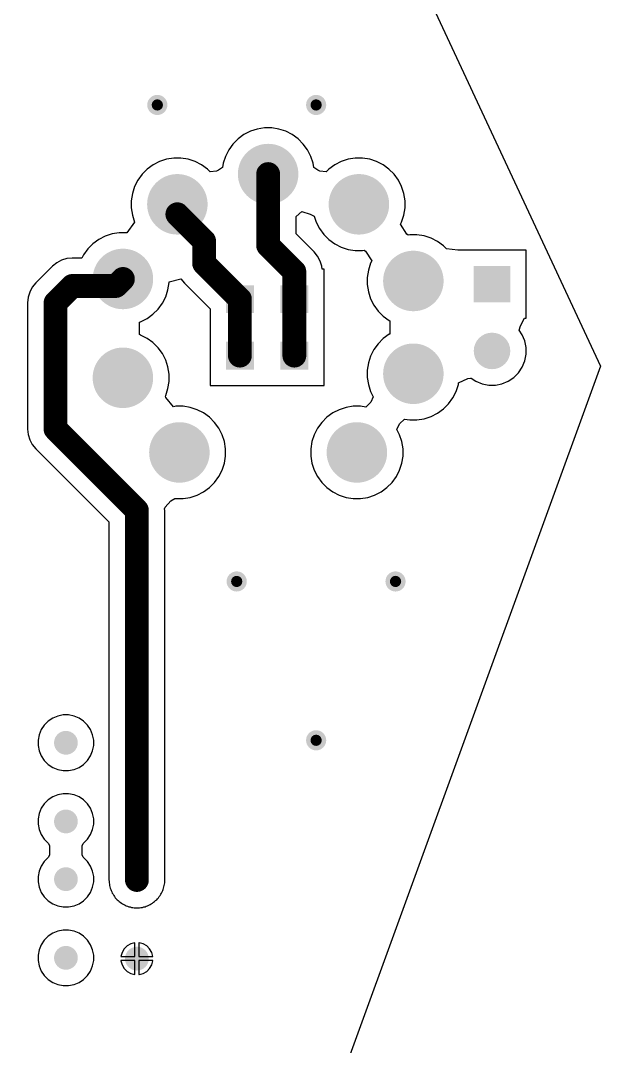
# Model space of a CAD drawing. Header units: inches. Extents: x 4.53 to 13.89, y 0.79 to 10.58.
# Drawn here: x 12.456 to 13.894, y 5.147 to 7.69 of the extents above; entities that cross this region are included whole.
import ezdxf

# ---------------------------------------------------------------- set-up
doc = ezdxf.new("R2010")
doc.units = ezdxf.units.IN
doc.header["$MEASUREMENT"] = 0
for name, color, linetype in [('Bottom Layer', 5, 'Continuous'), ('Pad Holes', 156, 'Continuous'), ('Via Holes', 16, 'Continuous')]:
    doc.layers.add(name, color=color, linetype=linetype)

# ---------------------------------------------------------------- blocks, each defined once
blk = doc.blocks.new('2_CONN_NC_18')
at = {"layer": 'Bottom Layer'}
h = blk.add_hatch(color=5, dxfattribs=at)
edge = h.paths.add_edge_path()
edge.add_arc((-0.1654, 0), 0.0453, 0, 360)
blk.add_hatch(color=5, dxfattribs=at).paths.add_polyline_path([(-0.0453, 0.0453), (0.0453, 0.0453), (0.0453, -0.0453), (-0.0453, -0.0453)])
at = {"layer": 'Pad Holes'}
h = blk.add_hatch(color=7, dxfattribs=at)
edge = h.paths.add_edge_path()
edge.add_arc((-0.1654, 0), 0.0354, 0, 360)
h = blk.add_hatch(color=7, dxfattribs=at)
edge = h.paths.add_edge_path()
edge.add_arc((0, 0), 0.0354, 0, 360)
blk = doc.blocks.new('RES_2W_VERTICAL_35')
at = {"layer": 'Bottom Layer'}
h = blk.add_hatch(color=5, dxfattribs=at)
edge = h.paths.add_edge_path()
edge.add_arc((0, 0), 0.0295, 0, 360)
h = blk.add_hatch(color=5, dxfattribs=at)
edge = h.paths.add_edge_path()
edge.add_arc((0.195, 0), 0.0295, 0, 360)
at = {"layer": 'Pad Holes'}
h = blk.add_hatch(color=7, dxfattribs=at)
edge = h.paths.add_edge_path()
edge.add_arc((0, 0), 0.0197, 0, 360)
h = blk.add_hatch(color=7, dxfattribs=at)
edge = h.paths.add_edge_path()
edge.add_arc((0.195, 0), 0.0197, 0, 360)
blk = doc.blocks.new('EL84_B_39')
at = {"layer": 'Bottom Layer'}
h = blk.add_hatch(color=5, dxfattribs=at)
edge = h.paths.add_edge_path()
edge.add_arc((-0.22, 0.31), 0.075, 0, 360)
h = blk.add_hatch(color=5, dxfattribs=at)
edge = h.paths.add_edge_path()
edge.add_arc((0.22, 0.31), 0.075, 0, 360)
h = blk.add_hatch(color=5, dxfattribs=at)
edge = h.paths.add_edge_path()
edge.add_arc((-0.36, 0.115), 0.075, 0, 360)
h = blk.add_hatch(color=5, dxfattribs=at)
edge = h.paths.add_edge_path()
edge.add_arc((0.36, 0.125), 0.075, 0, 360)
for points in [[(-0.0996, 0.1046), (-0.0304, 0.1046), (-0.0304, 0.0354), (-0.0996, 0.0354)], [(0.0354, 0.1046), (0.1046, 0.1046), (0.1046, 0.0354), (0.0354, 0.0354)], [(-0.0996, -0.0354), (-0.0304, -0.0354), (-0.0304, -0.1046), (-0.0996, -0.1046)], [(0.0354, -0.0354), (0.1046, -0.0354), (0.1046, -0.1046), (0.0354, -0.1046)]]:
    blk.add_hatch(color=5, dxfattribs=at).paths.add_polyline_path(points)
h = blk.add_hatch(color=5, dxfattribs=at)
edge = h.paths.add_edge_path()
edge.add_arc((-0.36, -0.115), 0.075, 0, 360)
h = blk.add_hatch(color=5, dxfattribs=at)
edge = h.paths.add_edge_path()
edge.add_arc((0.36, -0.12), 0.075, 0, 360)
h = blk.add_hatch(color=5, dxfattribs=at)
edge = h.paths.add_edge_path()
edge.add_arc((-0.225, -0.305), 0.075, 0, 360)
h = blk.add_hatch(color=5, dxfattribs=at)
edge = h.paths.add_edge_path()
edge.add_arc((0.225, -0.305), 0.075, 0, 360)
h = blk.add_hatch(color=5, dxfattribs=at)
edge = h.paths.add_edge_path()
edge.add_arc((0, -0.38), 0.075, 0, 360)
at = {"layer": 'Pad Holes'}
h = blk.add_hatch(color=7, dxfattribs=at)
edge = h.paths.add_edge_path()
edge.add_arc((-0.22, 0.31), 0.038, 0, 360)
h = blk.add_hatch(color=7, dxfattribs=at)
edge = h.paths.add_edge_path()
edge.add_arc((0.22, 0.31), 0.038, 0, 360)
h = blk.add_hatch(color=7, dxfattribs=at)
edge = h.paths.add_edge_path()
edge.add_arc((-0.36, 0.115), 0.038, 0, 360)
h = blk.add_hatch(color=7, dxfattribs=at)
edge = h.paths.add_edge_path()
edge.add_arc((0.36, 0.125), 0.038, 0, 360)
h = blk.add_hatch(color=7, dxfattribs=at)
edge = h.paths.add_edge_path()
edge.add_arc((-0.065, 0.07), 0.0222, 0, 360)
h = blk.add_hatch(color=7, dxfattribs=at)
edge = h.paths.add_edge_path()
edge.add_arc((0.07, 0.07), 0.0222, 0, 360)
h = blk.add_hatch(color=7, dxfattribs=at)
edge = h.paths.add_edge_path()
edge.add_arc((-0.065, -0.07), 0.0222, 0, 360)
h = blk.add_hatch(color=7, dxfattribs=at)
edge = h.paths.add_edge_path()
edge.add_arc((0.07, -0.07), 0.0222, 0, 360)
h = blk.add_hatch(color=7, dxfattribs=at)
edge = h.paths.add_edge_path()
edge.add_arc((-0.36, -0.115), 0.038, 0, 360)
h = blk.add_hatch(color=7, dxfattribs=at)
edge = h.paths.add_edge_path()
edge.add_arc((0.36, -0.12), 0.038, 0, 360)
h = blk.add_hatch(color=7, dxfattribs=at)
edge = h.paths.add_edge_path()
edge.add_arc((-0.225, -0.305), 0.038, 0, 360)
h = blk.add_hatch(color=7, dxfattribs=at)
edge = h.paths.add_edge_path()
edge.add_arc((0.225, -0.305), 0.038, 0, 360)
h = blk.add_hatch(color=7, dxfattribs=at)
edge = h.paths.add_edge_path()
edge.add_arc((0, -0.38), 0.038, 0, 360)
blk = doc.blocks.new('RES_2W_VERTICAL_83')
at = {"layer": 'Bottom Layer'}
h = blk.add_hatch(color=5, dxfattribs=at)
edge = h.paths.add_edge_path()
edge.add_arc((0, 0), 0.0295, 0, 360)
h = blk.add_hatch(color=5, dxfattribs=at)
edge = h.paths.add_edge_path()
edge.add_arc((0.195, 0), 0.0295, 0, 360)
at = {"layer": 'Pad Holes'}
h = blk.add_hatch(color=7, dxfattribs=at)
edge = h.paths.add_edge_path()
edge.add_arc((0, 0), 0.0197, 0, 360)
h = blk.add_hatch(color=7, dxfattribs=at)
edge = h.paths.add_edge_path()
edge.add_arc((0.195, 0), 0.0197, 0, 360)
blk = doc.blocks.new('RES_2W_VERTICAL_89')
at = {"layer": 'Bottom Layer'}
h = blk.add_hatch(color=5, dxfattribs=at)
edge = h.paths.add_edge_path()
edge.add_arc((0, 0), 0.0295, 0, 360)
h = blk.add_hatch(color=5, dxfattribs=at)
edge = h.paths.add_edge_path()
edge.add_arc((0.195, 0), 0.0295, 0, 360)
at = {"layer": 'Pad Holes'}
h = blk.add_hatch(color=7, dxfattribs=at)
edge = h.paths.add_edge_path()
edge.add_arc((0, 0), 0.0197, 0, 360)
h = blk.add_hatch(color=7, dxfattribs=at)
edge = h.paths.add_edge_path()
edge.add_arc((0.195, 0), 0.0197, 0, 360)

msp = doc.modelspace()

# ---------------------------------------------------------------- hatches: boundary and pattern name
at = {"layer": 'Bottom Layer'}
h = msp.add_hatch(color=5, dxfattribs=at)
edge = h.paths.add_edge_path()
edge.add_arc((12.7953, 7.4803), 0.025, 0, 360)
h = msp.add_hatch(color=5, dxfattribs=at)
edge = h.paths.add_edge_path()
edge.add_arc((13.189, 7.4803), 0.025, 0, 360)
h = msp.add_hatch(color=5, dxfattribs=at)
edge = h.paths.add_edge_path()
edge.add_arc((12.9921, 6.2992), 0.025, 0, 360)
h = msp.add_hatch(color=5, dxfattribs=at)
edge = h.paths.add_edge_path()
edge.add_arc((13.3858, 6.2992), 0.025, 0, 360)
h = msp.add_hatch(color=5, dxfattribs=at)
edge = h.paths.add_edge_path()
edge.add_arc((13.189, 5.9055), 0.025, 0, 360)
at = {"layer": 'Via Holes'}
h = msp.add_hatch(color=7, dxfattribs=at)
edge = h.paths.add_edge_path()
edge.add_arc((12.7953, 7.4803), 0.014, 0, 360)
h = msp.add_hatch(color=7, dxfattribs=at)
edge = h.paths.add_edge_path()
edge.add_arc((13.189, 7.4803), 0.014, 0, 360)
h = msp.add_hatch(color=7, dxfattribs=at)
edge = h.paths.add_edge_path()
edge.add_arc((12.9921, 6.2992), 0.014, 0, 360)
h = msp.add_hatch(color=7, dxfattribs=at)
edge = h.paths.add_edge_path()
edge.add_arc((13.3858, 6.2992), 0.014, 0, 360)
h = msp.add_hatch(color=7, dxfattribs=at)
edge = h.paths.add_edge_path()
edge.add_arc((13.189, 5.9055), 0.014, 0, 360)

# ---------------------------------------------------------------- linework, layer by layer
at = {"layer": 'Bottom Layer'}
for p, q in [((12.147, 10.579), (13.8939, 6.8329)), ((13.0101, 7.4068), (12.9955, 7.3962)), ((13.0261, 7.415), (13.0101, 7.4068)), ((13.0432, 7.4206), (13.0261, 7.415)), ((13.061, 7.4234), (13.0432, 7.4206)), ((13.079, 7.4234), (13.061, 7.4234)), ((13.0968, 7.4206), (13.079, 7.4234)), ((13.1139, 7.415), (13.0968, 7.4206)), ((13.1299, 7.4068), (13.1139, 7.415)), ((13.1445, 7.3962), (13.1299, 7.4068)), ((12.9828, 7.3835), (12.9722, 7.3689)), ((12.9955, 7.3962), (12.9828, 7.3835)), ((13.1572, 7.3835), (13.1445, 7.3962)), ((13.1678, 7.3689), (13.1572, 7.3835)), ((12.964, 7.3529), (12.9584, 7.3358)), ((12.9722, 7.3689), (12.964, 7.3529)), ((13.176, 7.3529), (13.1678, 7.3689)), ((13.1816, 7.3358), (13.176, 7.3529)), ((12.7851, 7.3318), (12.7705, 7.3212)), ((12.8011, 7.34), (12.7851, 7.3318)), ((12.8182, 7.3456), (12.8011, 7.34)), ((12.836, 7.3484), (12.8182, 7.3456)), ((12.854, 7.3484), (12.836, 7.3484)), ((12.8718, 7.3456), (12.854, 7.3484)), ((12.8889, 7.34), (12.8718, 7.3456)), ((12.9049, 7.3318), (12.8889, 7.34)), ((12.9195, 7.3212), (12.9049, 7.3318)), ((12.9567, 7.325), (12.9467, 7.3183)), ((12.9584, 7.3358), (12.9567, 7.325)), ((13.1833, 7.325), (13.1816, 7.3358)), ((13.1933, 7.3183), (13.1833, 7.325)), ((13.2351, 7.3318), (13.2205, 7.3212)), ((13.2511, 7.34), (13.2351, 7.3318)), ((13.2682, 7.3456), (13.2511, 7.34)), ((13.286, 7.3484), (13.2682, 7.3456)), ((13.304, 7.3484), (13.286, 7.3484)), ((13.3218, 7.3456), (13.304, 7.3484)), ((13.3389, 7.34), (13.3218, 7.3456)), ((13.3549, 7.3318), (13.3389, 7.34)), ((13.3695, 7.3212), (13.3549, 7.3318)), ((12.7578, 7.3085), (12.7472, 7.2939)), ((12.7705, 7.3212), (12.7578, 7.3085)), ((12.9261, 7.3146), (12.9195, 7.3212)), ((12.9418, 7.3164), (12.9261, 7.3146)), ((12.9467, 7.3183), (12.9418, 7.3164)), ((13.1982, 7.3164), (13.1933, 7.3183)), ((13.2139, 7.3146), (13.1982, 7.3164)), ((13.2205, 7.3212), (13.2139, 7.3146)), ((13.3822, 7.3085), (13.3695, 7.3212)), ((13.3928, 7.2939), (13.3822, 7.3085)), ((12.739, 7.2779), (12.7334, 7.2608)), ((12.7472, 7.2939), (12.739, 7.2779)), ((13.401, 7.2779), (13.3928, 7.2939)), ((13.4066, 7.2608), (13.401, 7.2779)), ((12.7334, 7.2608), (12.7306, 7.243)), ((13.4094, 7.243), (13.4066, 7.2608)), ((12.7306, 7.243), (12.7306, 7.225)), ((12.7306, 7.225), (12.7334, 7.2072)), ((13.4066, 7.2072), (13.4094, 7.225)), ((13.4094, 7.225), (13.4094, 7.243)), ((12.7334, 7.2072), (12.739, 7.1901)), ((13.1392, 7.2037), (13.1533, 7.2162)), ((13.1392, 7.1607), (13.1392, 7.2037)), ((13.1533, 7.2162), (13.1745, 7.2099)), ((13.1745, 7.2099), (13.1844, 7.2044)), ((13.1844, 7.2044), (13.189, 7.1901)), ((13.401, 7.1901), (13.4066, 7.2072)), ((12.739, 7.1901), (12.7195, 7.1633)), ((13.189, 7.1901), (13.1972, 7.1741)), ((13.1972, 7.1741), (13.2078, 7.1595)), ((13.3981, 7.1844), (13.401, 7.1901)), ((13.414, 7.1598), (13.3981, 7.1844)), ((12.6501, 7.1468), (12.6355, 7.1362)), ((12.6661, 7.155), (12.6501, 7.1468)), ((12.6832, 7.1606), (12.6661, 7.155)), ((12.701, 7.1634), (12.6832, 7.1606)), ((12.719, 7.1634), (12.701, 7.1634)), ((12.7195, 7.1633), (12.719, 7.1634)), ((13.184, 7.116), (13.1392, 7.1607)), ((13.2078, 7.1595), (13.2205, 7.1468)), ((13.2205, 7.1468), (13.2351, 7.1362)), ((13.417, 7.1577), (13.414, 7.1598)), ((13.421, 7.1584), (13.417, 7.1577)), ((13.439, 7.1584), (13.421, 7.1584)), ((13.4568, 7.1556), (13.439, 7.1584)), ((13.4739, 7.15), (13.4568, 7.1556)), ((13.4899, 7.1418), (13.4739, 7.15)), ((12.6228, 7.1235), (12.6122, 7.1089)), ((12.6355, 7.1362), (12.6228, 7.1235)), ((13.2351, 7.1362), (13.2511, 7.128)), ((13.2511, 7.128), (13.2682, 7.1224)), ((13.2682, 7.1224), (13.286, 7.1196)), ((13.5045, 7.1312), (13.4899, 7.1418)), ((13.5121, 7.1237), (13.5045, 7.1312)), ((13.5404, 7.1206), (13.5121, 7.1237)), ((13.7096, 7.1206), (13.5404, 7.1206)), ((13.5404, 7.1206), (13.5404, 7.1206)), ((13.7096, 6.9514), (13.7096, 7.1206)), ((12.5581, 7.0956), (12.5461, 7.0892)), ((12.5711, 7.0995), (12.5581, 7.0956)), ((12.5846, 7.1008), (12.5711, 7.0995)), ((12.608, 7.1008), (12.5846, 7.1008)), ((12.6122, 7.1089), (12.608, 7.1008)), ((13.1926, 7.1055), (13.184, 7.116)), ((13.199, 7.0935), (13.1926, 7.1055)), ((13.286, 7.1196), (13.304, 7.1196)), ((13.304, 7.1196), (13.308, 7.1203)), ((13.308, 7.1203), (13.311, 7.1182)), ((13.311, 7.1182), (13.3269, 7.0936)), ((12.5356, 7.0806), (12.494, 7.039)), ((12.5461, 7.0892), (12.5356, 7.0806)), ((13.2029, 7.0805), (13.199, 7.0935)), ((13.2036, 7.073), (13.2029, 7.0805)), ((13.209, 7.073), (13.2036, 7.073)), ((13.209, 6.925), (13.209, 7.073)), ((13.3184, 7.0708), (13.3156, 7.053)), ((13.324, 7.0879), (13.3184, 7.0708)), ((13.3269, 7.0936), (13.324, 7.0879)), ((12.8244, 7.0416), (12.8538, 7.0492)), ((12.8538, 7.0492), (12.8624, 7.0387)), ((13.3156, 7.053), (13.3156, 7.035)), ((12.4854, 7.0285), (12.479, 7.0165)), ((12.494, 7.039), (12.4854, 7.0285)), ((12.816, 7.0051), (12.8216, 7.0222)), ((12.8216, 7.0222), (12.8244, 7.04)), ((12.8244, 7.04), (12.8244, 7.0416)), ((12.8624, 7.0387), (12.926, 6.9751)), ((13.3156, 7.035), (13.3184, 7.0172)), ((12.4751, 7.0035), (12.4738, 6.99)), ((12.479, 7.0165), (12.4751, 7.0035)), ((12.8078, 6.9891), (12.816, 7.0051)), ((13.3184, 7.0172), (13.324, 7.0001)), ((13.324, 7.0001), (13.3322, 6.9841)), ((12.4738, 6.99), (12.4738, 6.677)), ((12.7845, 6.9618), (12.7972, 6.9745)), ((12.7972, 6.9745), (12.8078, 6.9891)), ((12.926, 6.9751), (12.926, 6.925)), ((13.3322, 6.9841), (13.3428, 6.9695)), ((13.3428, 6.9695), (13.3555, 6.9568)), ((12.7509, 6.942), (12.7539, 6.943)), ((12.7539, 6.943), (12.7699, 6.9512)), ((12.7699, 6.9512), (12.7845, 6.9618)), ((13.3555, 6.9568), (13.3701, 6.9462)), ((13.3701, 6.9462), (13.3713, 6.9456)), ((13.3713, 6.9456), (13.3713, 6.9124)), ((13.6952, 6.9326), (13.7058, 6.9514)), ((13.7058, 6.9514), (13.7096, 6.9514)), ((12.7509, 6.911), (12.7509, 6.942)), ((12.926, 6.925), (12.926, 6.785)), ((13.209, 6.785), (13.209, 6.925)), ((13.6926, 6.9218), (13.6952, 6.9326)), ((13.7, 6.9107), (13.6926, 6.9218)), ((12.7539, 6.91), (12.7509, 6.911)), ((12.7699, 6.9018), (12.7539, 6.91)), ((12.7845, 6.8912), (12.7699, 6.9018)), ((13.3555, 6.9012), (13.3428, 6.8885)), ((13.3701, 6.9118), (13.3555, 6.9012)), ((13.3713, 6.9124), (13.3701, 6.9118)), ((13.7064, 6.8953), (13.7, 6.9107)), ((13.7096, 6.879), (13.7064, 6.8953)), ((12.7972, 6.8785), (12.7845, 6.8912)), ((12.8078, 6.8639), (12.7972, 6.8785)), ((13.3322, 6.8739), (13.324, 6.8579)), ((13.3428, 6.8885), (13.3322, 6.8739)), ((13.7096, 6.8623), (13.7096, 6.879)), ((12.816, 6.8479), (12.8078, 6.8639)), ((12.8216, 6.8308), (12.816, 6.8479)), ((13.3184, 6.8408), (13.3156, 6.823)), ((13.324, 6.8579), (13.3184, 6.8408)), ((13.7, 6.8306), (13.7064, 6.846)), ((13.7064, 6.846), (13.7096, 6.8623)), ((13.8939, 6.8329), (11.6934, 0.7871)), ((12.8244, 6.813), (12.8216, 6.8308)), ((13.3156, 6.823), (13.3156, 6.805)), ((13.679, 6.8049), (13.6907, 6.8167)), ((13.6907, 6.8167), (13.7, 6.8306)), ((12.8216, 6.7772), (12.8244, 6.795)), ((12.8244, 6.795), (12.8244, 6.813)), ((13.3156, 6.805), (13.3184, 6.7872)), ((13.5416, 6.7872), (13.5423, 6.7919)), ((13.5423, 6.7919), (13.5649, 6.8021)), ((13.5649, 6.8021), (13.5715, 6.8035)), ((13.5715, 6.8035), (13.5732, 6.8034)), ((13.5732, 6.8034), (13.5849, 6.7956)), ((13.5849, 6.7956), (13.6003, 6.7893)), ((13.6497, 6.7893), (13.6651, 6.7956)), ((13.6651, 6.7956), (13.679, 6.8049)), ((12.816, 6.7601), (12.8216, 6.7772)), ((12.926, 6.785), (13.209, 6.785)), ((13.3184, 6.7872), (13.324, 6.7701)), ((13.324, 6.7701), (13.3306, 6.7571)), ((13.5278, 6.7541), (13.536, 6.7701)), ((13.536, 6.7701), (13.5416, 6.7872)), ((13.6003, 6.7893), (13.6167, 6.786)), ((13.6167, 6.786), (13.6333, 6.786)), ((13.6333, 6.786), (13.6497, 6.7893)), ((12.8152, 6.7585), (12.816, 6.7601)), ((12.8161, 6.7553), (12.8152, 6.7585)), ((12.835, 6.7324), (12.8161, 6.7553)), ((13.3243, 6.7433), (13.3122, 6.7313)), ((13.3306, 6.7571), (13.3243, 6.7433)), ((13.5045, 6.7268), (13.5172, 6.7395)), ((13.5172, 6.7395), (13.5278, 6.7541)), ((12.841, 6.7334), (12.835, 6.7324)), ((12.859, 6.7334), (12.841, 6.7334)), ((12.8768, 6.7306), (12.859, 6.7334)), ((12.8939, 6.725), (12.8768, 6.7306)), ((12.9099, 6.7168), (12.8939, 6.725)), ((12.9245, 6.7062), (12.9099, 6.7168)), ((13.2301, 6.7168), (13.2155, 6.7062)), ((13.2461, 6.725), (13.2301, 6.7168)), ((13.2632, 6.7306), (13.2461, 6.725)), ((13.281, 6.7334), (13.2632, 6.7306)), ((13.299, 6.7334), (13.281, 6.7334)), ((13.3122, 6.7313), (13.299, 6.7334)), ((13.4739, 6.708), (13.4899, 6.7162)), ((13.4899, 6.7162), (13.5045, 6.7268)), ((12.9372, 6.6935), (12.9245, 6.7062)), ((12.9478, 6.6789), (12.9372, 6.6935)), ((13.2028, 6.6935), (13.1922, 6.6789)), ((13.2155, 6.7062), (13.2028, 6.6935)), ((13.3894, 6.6759), (13.3957, 6.6897)), ((13.3957, 6.6897), (13.4078, 6.7017)), ((13.4078, 6.7017), (13.421, 6.6996)), ((13.421, 6.6996), (13.439, 6.6996)), ((13.439, 6.6996), (13.4568, 6.7024)), ((13.4568, 6.7024), (13.4739, 6.708)), ((12.4738, 6.677), (12.4751, 6.6635)), ((12.4751, 6.6635), (12.479, 6.6505)), ((12.956, 6.6629), (12.9478, 6.6789)), ((12.9616, 6.6458), (12.956, 6.6629)), ((13.184, 6.6629), (13.1784, 6.6458)), ((13.1922, 6.6789), (13.184, 6.6629)), ((13.396, 6.6629), (13.3894, 6.6759)), ((13.4016, 6.6458), (13.396, 6.6629)), ((12.479, 6.6505), (12.4854, 6.6385)), ((12.4854, 6.6385), (12.494, 6.628)), ((12.9644, 6.628), (12.9616, 6.6458)), ((13.1784, 6.6458), (13.1756, 6.628)), ((13.4044, 6.628), (13.4016, 6.6458)), ((12.494, 6.628), (12.6755, 6.4466)), ((12.9644, 6.61), (12.9644, 6.628)), ((13.1756, 6.628), (13.1756, 6.61)), ((13.4044, 6.61), (13.4044, 6.628)), ((12.956, 6.5751), (12.9616, 6.5922)), ((12.9616, 6.5922), (12.9644, 6.61)), ((13.1756, 6.61), (13.1784, 6.5922)), ((13.1784, 6.5922), (13.184, 6.5751)), ((13.396, 6.5751), (13.4016, 6.5922)), ((13.4016, 6.5922), (13.4044, 6.61)), ((12.9478, 6.5591), (12.956, 6.5751)), ((13.184, 6.5751), (13.1922, 6.5591)), ((13.3878, 6.5591), (13.396, 6.5751)), ((12.9245, 6.5318), (12.9372, 6.5445)), ((12.9372, 6.5445), (12.9478, 6.5591)), ((13.1922, 6.5591), (13.2028, 6.5445)), ((13.2028, 6.5445), (13.2155, 6.5318)), ((13.3645, 6.5318), (13.3772, 6.5445)), ((13.3772, 6.5445), (13.3878, 6.5591)), ((12.8768, 6.5074), (12.8939, 6.513)), ((12.8939, 6.513), (12.9099, 6.5212)), ((12.9099, 6.5212), (12.9245, 6.5318)), ((13.2155, 6.5318), (13.2301, 6.5212)), ((13.2301, 6.5212), (13.2461, 6.513)), ((13.2461, 6.513), (13.2632, 6.5074)), ((13.3168, 6.5074), (13.3339, 6.513)), ((13.3339, 6.513), (13.3499, 6.5212)), ((13.3499, 6.5212), (13.3645, 6.5318)), ((12.8148, 6.4832), (12.8284, 6.4987)), ((12.8284, 6.4987), (12.8385, 6.505)), ((12.8385, 6.505), (12.841, 6.5046)), ((12.841, 6.5046), (12.859, 6.5046)), ((12.859, 6.5046), (12.8768, 6.5074)), ((13.2632, 6.5074), (13.281, 6.5046)), ((13.281, 6.5046), (13.299, 6.5046)), ((13.299, 6.5046), (13.3168, 6.5074)), ((12.8135, 6.4796), (12.8148, 6.4832)), ((12.8139, 6.4753), (12.8135, 6.4796)), ((12.8139, 5.5593), (12.8139, 6.4753)), ((12.6755, 6.4466), (12.6755, 5.5593)), ((12.5248, 5.9528), (12.5152, 5.9432)), ((12.5361, 5.9603), (12.5248, 5.9528)), ((12.5486, 5.9655), (12.5361, 5.9603)), ((12.5619, 5.9682), (12.5486, 5.9655)), ((12.5755, 5.9682), (12.5619, 5.9682)), ((12.5888, 5.9655), (12.5755, 5.9682)), ((12.6013, 5.9603), (12.5888, 5.9655)), ((12.6126, 5.9528), (12.6013, 5.9603)), ((12.6222, 5.9432), (12.6126, 5.9528)), ((12.5076, 5.9319), (12.5024, 5.9194)), ((12.5152, 5.9432), (12.5076, 5.9319)), ((12.6298, 5.9319), (12.6222, 5.9432)), ((12.6349, 5.9194), (12.6298, 5.9319)), ((12.5024, 5.9194), (12.4998, 5.906)), ((12.4998, 5.906), (12.4998, 5.8925)), ((12.6376, 5.906), (12.6349, 5.9194)), ((12.6376, 5.8925), (12.6376, 5.906)), ((12.4998, 5.8925), (12.5024, 5.8792)), ((12.5024, 5.8792), (12.5076, 5.8666)), ((12.6298, 5.8666), (12.6349, 5.8792)), ((12.6349, 5.8792), (12.6376, 5.8925)), ((12.5076, 5.8666), (12.5152, 5.8553)), ((12.5152, 5.8553), (12.5248, 5.8457)), ((12.6126, 5.8457), (12.6222, 5.8553)), ((12.6222, 5.8553), (12.6298, 5.8666)), ((12.5248, 5.8457), (12.5361, 5.8382)), ((12.5361, 5.8382), (12.5486, 5.833)), ((12.5486, 5.833), (12.5619, 5.8304)), ((12.5619, 5.8304), (12.5755, 5.8304)), ((12.5755, 5.8304), (12.5888, 5.833)), ((12.5888, 5.833), (12.6013, 5.8382)), ((12.6013, 5.8382), (12.6126, 5.8457)), ((12.5619, 5.7732), (12.5486, 5.7705)), ((12.5755, 5.7732), (12.5619, 5.7732)), ((12.5888, 5.7705), (12.5755, 5.7732)), ((12.5152, 5.7482), (12.5076, 5.7369)), ((12.5248, 5.7578), (12.5152, 5.7482)), ((12.5361, 5.7653), (12.5248, 5.7578)), ((12.5486, 5.7705), (12.5361, 5.7653)), ((12.6013, 5.7653), (12.5888, 5.7705)), ((12.6126, 5.7578), (12.6013, 5.7653)), ((12.6222, 5.7482), (12.6126, 5.7578)), ((12.6298, 5.7369), (12.6222, 5.7482)), ((12.5024, 5.7244), (12.4998, 5.711)), ((12.5076, 5.7369), (12.5024, 5.7244)), ((12.6349, 5.7244), (12.6298, 5.7369)), ((12.6376, 5.711), (12.6349, 5.7244)), ((12.4998, 5.711), (12.4998, 5.6975)), ((12.4998, 5.6975), (12.5024, 5.6842)), ((12.6349, 5.6842), (12.6376, 5.6975)), ((12.6376, 5.6975), (12.6376, 5.711)), ((12.5024, 5.6842), (12.5076, 5.6716)), ((12.5076, 5.6716), (12.5152, 5.6603)), ((12.6222, 5.6603), (12.6298, 5.6716)), ((12.6298, 5.6716), (12.6349, 5.6842)), ((12.5152, 5.6603), (12.5248, 5.6507)), ((12.5248, 5.6507), (12.5258, 5.65)), ((12.5258, 5.65), (12.5281, 5.644)), ((12.6093, 5.644), (12.6116, 5.65)), ((12.6116, 5.65), (12.6126, 5.6507)), ((12.6126, 5.6507), (12.6222, 5.6603)), ((12.5281, 5.6216), (12.5258, 5.6155)), ((12.5281, 5.644), (12.5281, 5.6216)), ((12.6093, 5.6216), (12.6093, 5.644)), ((12.6116, 5.6155), (12.6093, 5.6216)), ((12.5152, 5.6052), (12.5076, 5.5939)), ((12.5248, 5.6148), (12.5152, 5.6052)), ((12.5258, 5.6155), (12.5248, 5.6148)), ((12.6126, 5.6148), (12.6116, 5.6155)), ((12.6222, 5.6052), (12.6126, 5.6148)), ((12.6298, 5.5939), (12.6222, 5.6052)), ((12.5024, 5.5814), (12.4998, 5.568)), ((12.5076, 5.5939), (12.5024, 5.5814)), ((12.6349, 5.5814), (12.6298, 5.5939)), ((12.6376, 5.568), (12.6349, 5.5814)), ((12.4998, 5.568), (12.4998, 5.5545)), ((12.4998, 5.5545), (12.5024, 5.5412)), ((12.6349, 5.5412), (12.6376, 5.5545)), ((12.6376, 5.5545), (12.6376, 5.568)), ((12.6755, 5.5593), (12.6758, 5.5559)), ((12.6758, 5.5559), (12.6758, 5.5525)), ((12.6758, 5.5525), (12.6765, 5.5491)), ((12.6765, 5.5491), (12.6768, 5.5458)), ((12.6768, 5.5458), (12.6778, 5.5425)), ((12.8116, 5.5425), (12.8126, 5.5458)), ((12.8126, 5.5458), (12.8129, 5.5491)), ((12.8129, 5.5491), (12.8136, 5.5525)), ((12.8136, 5.5559), (12.8139, 5.5593)), ((12.8136, 5.5525), (12.8136, 5.5559)), ((12.5024, 5.5412), (12.5076, 5.5286)), ((12.5076, 5.5286), (12.5152, 5.5173)), ((12.6222, 5.5173), (12.6298, 5.5286)), ((12.6298, 5.5286), (12.6349, 5.5412)), ((12.6778, 5.5425), (12.6784, 5.5392)), ((12.6784, 5.5392), (12.6797, 5.536)), ((12.6797, 5.536), (12.6807, 5.5328)), ((12.6807, 5.5328), (12.6823, 5.5298)), ((12.6823, 5.5298), (12.6836, 5.5266)), ((12.6836, 5.5266), (12.6855, 5.5238)), ((12.6855, 5.5238), (12.6871, 5.5208)), ((12.6871, 5.5208), (12.6893, 5.5182)), ((12.8001, 5.5182), (12.8023, 5.5208)), ((12.8023, 5.5208), (12.8039, 5.5238)), ((12.8039, 5.5238), (12.8058, 5.5266)), ((12.8058, 5.5266), (12.8071, 5.5298)), ((12.8071, 5.5298), (12.8087, 5.5328)), ((12.8087, 5.5328), (12.8096, 5.536)), ((12.8096, 5.536), (12.8109, 5.5392)), ((12.8109, 5.5392), (12.8116, 5.5425)), ((12.5152, 5.5173), (12.5248, 5.5077)), ((12.5248, 5.5077), (12.5361, 5.5002)), ((12.5361, 5.5002), (12.5486, 5.495)), ((12.5486, 5.495), (12.5619, 5.4924)), ((12.5755, 5.4924), (12.5888, 5.495)), ((12.5888, 5.495), (12.6013, 5.5002)), ((12.6013, 5.5002), (12.6126, 5.5077)), ((12.6126, 5.5077), (12.6222, 5.5173)), ((12.6893, 5.5182), (12.6912, 5.5153)), ((12.6912, 5.5153), (12.6936, 5.5129)), ((12.6936, 5.5129), (12.6957, 5.5103)), ((12.6957, 5.5103), (12.6984, 5.5081)), ((12.6984, 5.5081), (12.7008, 5.5057)), ((12.7008, 5.5057), (12.7036, 5.5039)), ((12.7036, 5.5039), (12.7062, 5.5017)), ((12.7062, 5.5017), (12.7092, 5.5001)), ((12.7092, 5.5001), (12.7121, 5.4982)), ((12.7121, 5.4982), (12.7152, 5.4969)), ((12.7152, 5.4969), (12.7182, 5.4953)), ((12.7182, 5.4953), (12.7215, 5.4943)), ((12.7215, 5.4943), (12.7246, 5.493)), ((12.7246, 5.493), (12.7279, 5.4923)), ((12.7615, 5.4923), (12.7648, 5.493)), ((12.7648, 5.493), (12.7679, 5.4943)), ((12.7679, 5.4943), (12.7712, 5.4953)), ((12.7712, 5.4953), (12.7742, 5.4969)), ((12.7742, 5.4969), (12.7773, 5.4982)), ((12.7773, 5.4982), (12.7802, 5.5001)), ((12.7802, 5.5001), (12.7832, 5.5017)), ((12.7832, 5.5017), (12.7858, 5.5039)), ((12.7858, 5.5039), (12.7886, 5.5057)), ((12.7886, 5.5057), (12.791, 5.5081)), ((12.791, 5.5081), (12.7937, 5.5103)), ((12.7937, 5.5103), (12.7958, 5.5129)), ((12.7958, 5.5129), (12.7982, 5.5153)), ((12.7982, 5.5153), (12.8001, 5.5182)), ((12.5619, 5.4924), (12.5755, 5.4924)), ((12.7279, 5.4923), (12.7312, 5.4914)), ((12.7312, 5.4914), (12.7346, 5.491)), ((12.7346, 5.491), (12.7379, 5.4904)), ((12.7379, 5.4904), (12.7413, 5.4904)), ((12.7413, 5.4904), (12.7447, 5.49)), ((12.7447, 5.49), (12.7481, 5.4904)), ((12.7481, 5.4904), (12.7515, 5.4904)), ((12.7515, 5.4904), (12.7548, 5.491)), ((12.7548, 5.491), (12.7582, 5.4914)), ((12.7582, 5.4914), (12.7615, 5.4923)), ((12.5248, 5.4198), (12.5152, 5.4102)), ((12.5361, 5.4273), (12.5248, 5.4198)), ((12.5486, 5.4325), (12.5361, 5.4273)), ((12.5619, 5.4352), (12.5486, 5.4325)), ((12.5755, 5.4352), (12.5619, 5.4352)), ((12.5888, 5.4325), (12.5755, 5.4352)), ((12.6013, 5.4273), (12.5888, 5.4325)), ((12.6126, 5.4198), (12.6013, 5.4273)), ((12.6222, 5.4102), (12.6126, 5.4198)), ((12.5076, 5.3989), (12.5024, 5.3864)), ((12.5152, 5.4102), (12.5076, 5.3989)), ((12.6298, 5.3989), (12.6222, 5.4102)), ((12.6349, 5.3864), (12.6298, 5.3989)), ((12.7204, 5.3959), (12.7131, 5.3885)), ((12.7294, 5.4011), (12.7204, 5.3959)), ((12.7395, 5.4038), (12.7294, 5.4011)), ((12.7397, 5.4038), (12.7395, 5.4038)), ((12.7397, 5.3693), (12.7397, 5.4038)), ((12.7499, 5.4038), (12.7497, 5.4038)), ((12.7497, 5.4038), (12.7497, 5.3693)), ((12.76, 5.4011), (12.7499, 5.4038)), ((12.769, 5.3959), (12.76, 5.4011)), ((12.7763, 5.3885), (12.769, 5.3959)), ((12.5024, 5.3864), (12.4998, 5.373)), ((12.4998, 5.373), (12.4998, 5.3595)), ((12.6376, 5.373), (12.6349, 5.3864)), ((12.6376, 5.3595), (12.6376, 5.373)), ((12.7079, 5.3795), (12.7052, 5.3695)), ((12.7052, 5.3695), (12.7052, 5.3693)), ((12.7052, 5.3693), (12.7397, 5.3693)), ((12.7131, 5.3885), (12.7079, 5.3795)), ((12.7497, 5.3693), (12.7842, 5.3693)), ((12.7815, 5.3795), (12.7763, 5.3885)), ((12.7842, 5.3695), (12.7815, 5.3795)), ((12.7842, 5.3693), (12.7842, 5.3695)), ((12.4998, 5.3595), (12.5024, 5.3462)), ((12.5024, 5.3462), (12.5076, 5.3336)), ((12.6298, 5.3336), (12.6349, 5.3462)), ((12.6349, 5.3462), (12.6376, 5.3595)), ((12.7397, 5.3593), (12.7052, 5.3593)), ((12.7052, 5.3593), (12.7052, 5.3591)), ((12.7052, 5.3591), (12.7079, 5.349)), ((12.7079, 5.349), (12.7131, 5.34)), ((12.7397, 5.3247), (12.7397, 5.3593)), ((12.7842, 5.3593), (12.7497, 5.3593)), ((12.7497, 5.3593), (12.7497, 5.3247)), ((12.7763, 5.34), (12.7815, 5.349)), ((12.7815, 5.349), (12.7842, 5.3591)), ((12.7842, 5.3591), (12.7842, 5.3593)), ((12.5076, 5.3336), (12.5152, 5.3223)), ((12.5152, 5.3223), (12.5248, 5.3127)), ((12.6126, 5.3127), (12.6222, 5.3223)), ((12.6222, 5.3223), (12.6298, 5.3336)), ((12.7131, 5.34), (12.7204, 5.3326)), ((12.7204, 5.3326), (12.7294, 5.3274)), ((12.7294, 5.3274), (12.7395, 5.3247)), ((12.7395, 5.3247), (12.7397, 5.3247)), ((12.7497, 5.3247), (12.7499, 5.3247)), ((12.7499, 5.3247), (12.76, 5.3274)), ((12.76, 5.3274), (12.769, 5.3326)), ((12.769, 5.3326), (12.7763, 5.34)), ((12.5248, 5.3127), (12.5361, 5.3052)), ((12.5361, 5.3052), (12.5486, 5.3)), ((12.5486, 5.3), (12.5619, 5.2974)), ((12.5619, 5.2974), (12.5755, 5.2974)), ((12.5755, 5.2974), (12.5888, 5.3)), ((12.5888, 5.3), (12.6013, 5.3052)), ((12.6013, 5.3052), (12.6126, 5.3127))]:
    msp.add_line(p, q, dxfattribs=at)
for points in [[(13.07, 7.132, 0.0591, 0.0591, 0), (13.07, 7.309, 0.0591, 0.0591, 0)], [(12.845, 7.2094, 0.0591, 0.0591, 0), (12.9114, 7.143, 0.0591, 0.0591, 0)], [(12.9114, 7.0876, 0.0591, 0.0591, 0), (12.9114, 7.143, 0.0591, 0.0591, 0)], [(13.07, 7.132, 0.0591, 0.0591, 0), (13.135, 7.067, 0.0591, 0.0591, 0)], [(12.9114, 7.0876, 0.0591, 0.0591, 0), (13, 6.999, 0.0591, 0.0591, 0)], [(13.135, 6.999, 0.0591, 0.0591, 0), (13.135, 7.067, 0.0591, 0.0591, 0)], [(12.6926, 7.0316, 0.0591, 0.0591, 0), (12.71, 7.049, 0.0591, 0.0591, 0)], [(12.543, 6.99, 0.0591, 0.0591, 0), (12.5846, 7.0316, 0.0591, 0.0591, 0)], [(12.5846, 7.0316, 0.0591, 0.0591, 0), (12.6926, 7.0316, 0.0591, 0.0591, 0)], [(12.543, 6.677, 0.0591, 0.0591, 0), (12.543, 6.99, 0.0591, 0.0591, 0)], [(13, 6.859, 0.0591, 0.0591, 0), (13, 6.999, 0.0591, 0.0591, 0)], [(13.135, 6.859, 0.0591, 0.0591, 0), (13.135, 6.999, 0.0591, 0.0591, 0)], [(12.543, 6.677, 0.0591, 0.0591, 0), (12.7447, 6.4753, 0.0591, 0.0591, 0)], [(12.7447, 5.5593, 0.0591, 0.0591, 0), (12.7447, 6.4753, 0.0591, 0.0591, 0)]]:
    msp.add_lwpolyline(points, format="xyseb", dxfattribs=at)
for points in [[(13.0552, 7.309, 0.0295, 0.0295, 1), (13.0848, 7.309, 0.0295, 0.0295, 1)], [(12.8302, 7.2094, 0.0295, 0.0295, 1), (12.8598, 7.2094, 0.0295, 0.0295, 1)], [(12.8966, 7.143, 0.0295, 0.0295, 1), (12.9261, 7.143, 0.0295, 0.0295, 1)], [(12.8966, 7.143, 0.0295, 0.0295, 1), (12.9261, 7.143, 0.0295, 0.0295, 1)], [(13.0552, 7.132, 0.0295, 0.0295, 1), (13.0848, 7.132, 0.0295, 0.0295, 1)], [(13.0552, 7.132, 0.0295, 0.0295, 1), (13.0848, 7.132, 0.0295, 0.0295, 1)], [(12.8966, 7.0876, 0.0295, 0.0295, 1), (12.9261, 7.0876, 0.0295, 0.0295, 1)], [(12.8966, 7.0876, 0.0295, 0.0295, 1), (12.9261, 7.0876, 0.0295, 0.0295, 1)], [(13.1202, 7.067, 0.0295, 0.0295, 1), (13.1498, 7.067, 0.0295, 0.0295, 1)], [(13.1202, 7.067, 0.0295, 0.0295, 1), (13.1498, 7.067, 0.0295, 0.0295, 1)], [(12.6952, 7.049, 0.0295, 0.0295, 1), (12.7248, 7.049, 0.0295, 0.0295, 1)], [(12.5698, 7.0316, 0.0295, 0.0295, 1), (12.5994, 7.0316, 0.0295, 0.0295, 1)], [(12.5698, 7.0316, 0.0295, 0.0295, 1), (12.5994, 7.0316, 0.0295, 0.0295, 1)], [(12.6778, 7.0316, 0.0295, 0.0295, 1), (12.7074, 7.0316, 0.0295, 0.0295, 1)], [(12.6778, 7.0316, 0.0295, 0.0295, 1), (12.7074, 7.0316, 0.0295, 0.0295, 1)], [(12.5282, 6.99, 0.0295, 0.0295, 1), (12.5578, 6.99, 0.0295, 0.0295, 1)], [(12.5282, 6.99, 0.0295, 0.0295, 1), (12.5578, 6.99, 0.0295, 0.0295, 1)], [(12.9852, 6.999, 0.0295, 0.0295, 1), (13.0148, 6.999, 0.0295, 0.0295, 1)], [(12.9852, 6.999, 0.0295, 0.0295, 1), (13.0148, 6.999, 0.0295, 0.0295, 1)], [(13.1202, 6.999, 0.0295, 0.0295, 1), (13.1498, 6.999, 0.0295, 0.0295, 1)], [(13.1202, 6.999, 0.0295, 0.0295, 1), (13.1498, 6.999, 0.0295, 0.0295, 1)], [(12.9852, 6.859, 0.0295, 0.0295, 1), (13.0148, 6.859, 0.0295, 0.0295, 1)], [(13.1202, 6.859, 0.0295, 0.0295, 1), (13.1498, 6.859, 0.0295, 0.0295, 1)], [(12.5282, 6.677, 0.0295, 0.0295, 1), (12.5578, 6.677, 0.0295, 0.0295, 1)], [(12.5282, 6.677, 0.0295, 0.0295, 1), (12.5578, 6.677, 0.0295, 0.0295, 1)], [(12.7299, 6.4753, 0.0295, 0.0295, 1), (12.7595, 6.4753, 0.0295, 0.0295, 1)], [(12.7299, 6.4753, 0.0295, 0.0295, 1), (12.7595, 6.4753, 0.0295, 0.0295, 1)], [(12.7299, 5.5593, 0.0295, 0.0295, 1), (12.7595, 5.5593, 0.0295, 0.0295, 1)]]:
    msp.add_lwpolyline(points, format="xyseb", close=True, dxfattribs=at)

# ---------------------------------------------------------------- block references
for name, p, rotation in [('EL84_B_39', (13.07, 6.929), 180), ('2_CONN_NC_18', (13.625, 7.036), 90), ('RES_2W_VERTICAL_89', (12.5687, 5.8993), 270), ('RES_2W_VERTICAL_83', (12.5687, 5.5613), 270), ('RES_2W_VERTICAL_35', (12.7447, 5.5593), 270)]:
    msp.add_blockref(name, p, dxfattribs=dict(rotation=rotation))

doc.saveas('drawing.dxf')
